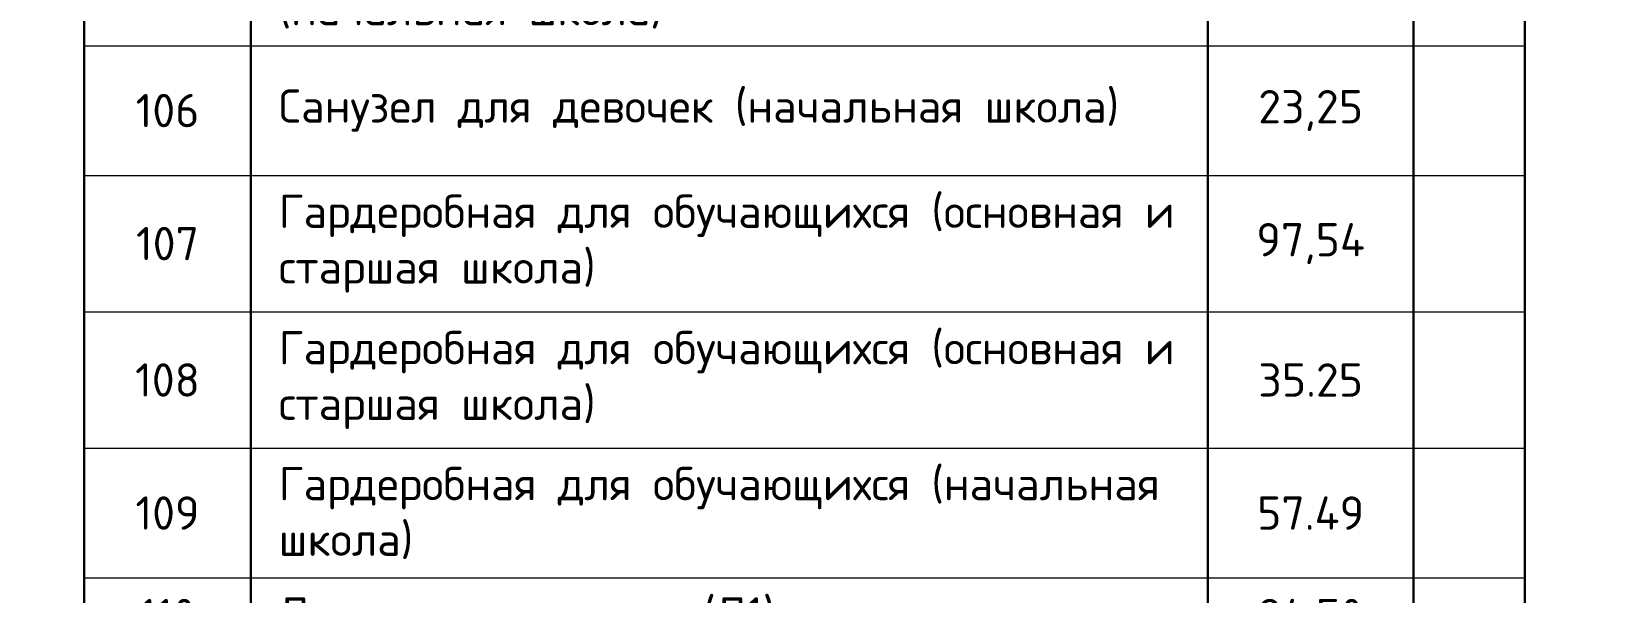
# Model space of a CAD drawing. Header units: millimetres. Extents: x -8417289 to 9420486, y 0 to 166066.
# Drawn here: x -131019 to -116831, y 121592 to 126638 of the extents above; entities that cross this region are included whole.
import ezdxf
from ezdxf import colors
from ezdxf.entities.mleader import LeaderData, LeaderLine
from ezdxf.math import Vec2, Vec3

# ---------------------------------------------------------------- set-up
doc = ezdxf.new("R2010")
doc.units = ezdxf.units.MM
doc.header["$MEASUREMENT"] = 0
doc.layers.get('0').update_dxf_attribs({"color": 250, "lineweight": 9})
doc.layers.get('Defpoints').update_dxf_attribs({"color": 6})
doc.layers.add('_АР ТЕКСТ', color=250, linetype='Continuous', lineweight=25)
for name, color, linetype in [('АР_Таблицы', 250, 'Continuous'), ('ТХ_обор_спорт', 5, 'Continuous'), ('ТХ_примечание', 40, 'Continuous')]:
    doc.layers.add(name, color=color, linetype=linetype)
doc.layers.add('ТХ_Задание КР', color=7, linetype='Continuous', true_color=0x9a5430)
doc.styles.add('ISOCPEUR', font='isocpeur.TTF')
doc.styles.add('ISOCPEUR_2', font='isocpeur.TTF', dxfattribs={"width": 0.9, "height": 300})
doc.styles.add('Архитект', font='isocpeur.TTF', dxfattribs={"width": 0.8, "oblique": 8})
doc.styles.add('ГОСТ 2.304', font='isocpeur.TTF', dxfattribs={"width": 0.7})

# ---------------------------------------------------------------- blocks, each defined once
blk = doc.blocks.new('*T735')
at = {"layer": 'Defpoints', "color": 8, "linetype": 'ByBlock', "lineweight": 0, "ltscale": 100, "transparency": 16777216}
for q in [(12955, 0), (0, -1500)]:
    blk.add_line((0, 0), q, dxfattribs=at)
at = {"layer": 'Defpoints', "color": 8, "linetype": 'ByBlock', "lineweight": 0, "ltscale": 500, "transparency": 16777216}
blk.add_line((12955, 0), (12955, -1500), dxfattribs=at)
at = {"layer": 'АР_Таблицы', "color": 0, "linetype": 'ByBlock', "lineweight": 30, "ltscale": 100, "transparency": 16777216}
for p, q in [((0, -1500), (12955, -1500)), ((0, -3500), (12955, -3500)), ((0, -65226), (12955, -65226))]:
    blk.add_line(p, q, dxfattribs=at)
at = {"layer": 'АР_Таблицы', "color": 0, "linetype": 'ByBlock', "lineweight": 30, "ltscale": 500, "transparency": 16777216}
for p, q in [((0, -1500), (0, -65226)), ((1500, -1500), (1500, -65226)), ((10104, -1500), (10104, -65226)), ((11955, -1500), (11955, -65226)), ((12955, -1500), (12955, -65226))]:
    blk.add_line(p, q, dxfattribs=at)
at = {"layer": 'АР_Таблицы', "color": 0, "linetype": 'ByBlock', "lineweight": -2, "ltscale": 100, "transparency": 16777216}
for p, q in [((0, -4177), (12955, -4177)), ((0, -5254), (12955, -5254)), ((0, -5931), (12955, -5931)), ((0, -7068), (1500, -7068)), ((10104, -7068), (12955, -7068)), ((0, -8235), (12955, -8235)), ((0, -9462), (12955, -9462)), ((0, -10688), (12955, -10688)), ((0, -11855), (12955, -11855)), ((0, -12532), (1500, -12532)), ((11955, -12532), (12955, -12532)), ((0, -13209), (12955, -13209)), ((0, -14376), (1500, -14376)), ((11955, -14376), (12955, -14376)), ((0, -15053), (1500, -15053)), ((11955, -15053), (12955, -15053)), ((0, -15730), (1500, -15730)), ((11955, -15730), (12955, -15730)), ((0, -16407), (12955, -16407)), ((0, -17084), (12955, -17084)), ((0, -17761), (12955, -17761)), ((0, -18928), (10104, -18928)), ((11955, -18928), (12955, -18928)), ((0, -20155), (10104, -20155)), ((11955, -20155), (12955, -20155)), ((0, -21382), (10104, -21382)), ((11955, -21382), (12955, -21382)), ((0, -22078), (12955, -22078)), ((0, -22755), (12955, -22755)), ((0, -23922), (10104, -23922)), ((11955, -23922), (12955, -23922)), ((0, -24599), (12955, -24599)), ((0, -25276), (10104, -25276)), ((11955, -25276), (12955, -25276)), ((0, -25953), (12955, -25953)), ((0, -27030), (10104, -27030)), ((0, -27707), (10104, -27707)), ((11955, -27707), (12955, -27707)), ((0, -28384), (10104, -28384)), ((11955, -28384), (12955, -28384)), ((0, -29061), (1500, -29061)), ((11955, -29061), (12955, -29061)), ((0, -31683), (1500, -31683)), ((11955, -31683), (12955, -31683)), ((0, -32360), (1500, -32360)), ((11955, -32360), (12955, -32360)), ((0, -33037), (1500, -33037)), ((11955, -33037), (12955, -33037)), ((0, -33733), (1500, -33733)), ((11955, -33733), (12955, -33733)), ((0, -34410), (1500, -34410)), ((11955, -34410), (12955, -34410)), ((0, -35107), (1500, -35107)), ((11955, -35107), (12955, -35107)), ((0, -35804), (1500, -35804)), ((11955, -35804), (12955, -35804)), ((0, -36481), (1500, -36481)), ((11955, -36481), (12955, -36481)), ((0, -37158), (1500, -37158)), ((11955, -37158), (12955, -37158)), ((0, -37835), (1500, -37835)), ((11955, -37835), (12955, -37835)), ((0, -38532), (1500, -38532)), ((11955, -38532), (12955, -38532)), ((0, -39229), (1500, -39229)), ((11955, -39229), (12955, -39229)), ((0, -39926), (1500, -39926)), ((11955, -39926), (12955, -39926)), ((0, -40603), (1500, -40603)), ((11955, -40603), (12955, -40603)), ((0, -41725), (1500, -41725)), ((11955, -41725), (12955, -41725)), ((0, -42402), (1500, -42402)), ((11955, -42402), (12955, -42402)), ((0, -43078), (1500, -43078)), ((11955, -43078), (12955, -43078)), ((0, -43755), (1500, -43755)), ((11955, -43755), (12955, -43755)), ((0, -44922), (1500, -44922)), ((11955, -44922), (12955, -44922)), ((0, -45599), (1500, -45599)), ((11955, -45599), (12955, -45599)), ((0, -46276), (10104, -46276)), ((11955, -46276), (12955, -46276)), ((0, -46953), (1500, -46953)), ((11955, -46953), (12955, -46953)), ((0, -47630), (1500, -47630)), ((11955, -47630), (12955, -47630)), ((0, -48307), (1500, -48307)), ((11955, -48307), (12955, -48307)), ((0, -48984), (1500, -48984)), ((11955, -48984), (12955, -48984)), ((0, -49661), (1500, -49661)), ((11955, -49661), (12955, -49661)), ((0, -50738), (1500, -50738)), ((11955, -50738), (12955, -50738)), ((0, -51415), (1500, -51415)), ((11955, -51415), (12955, -51415)), ((0, -52092), (1500, -52092)), ((11955, -52092), (12955, -52092)), ((0, -52768), (1500, -52768)), ((11955, -52768), (12955, -52768)), ((0, -53445), (1500, -53445)), ((11955, -53445), (12955, -53445)), ((0, -54122), (1500, -54122)), ((11955, -54122), (12955, -54122)), ((0, -54799), (1500, -54799)), ((11955, -54799), (12955, -54799)), ((0, -55476), (1500, -55476)), ((11955, -55476), (12955, -55476)), ((0, -56153), (1500, -56153)), ((11955, -56153), (12955, -56153)), ((0, -56830), (1500, -56830)), ((11955, -56830), (12955, -56830)), ((0, -57507), (10104, -57507)), ((11955, -57507), (12955, -57507)), ((0, -58184), (1500, -58184)), ((11955, -58184), (12955, -58184)), ((0, -58861), (10104, -58861)), ((11955, -58861), (12955, -58861)), ((0, -59938), (10104, -59938)), ((11955, -59938), (12955, -59938)), ((0, -60615), (10104, -60615)), ((11955, -60615), (12955, -60615)), ((0, -61842), (10104, -61842)), ((11955, -61842), (12955, -61842)), ((0, -62518), (10104, -62518)), ((11955, -62518), (12955, -62518)), ((0, -63195), (1500, -63195)), ((11955, -63195), (12955, -63195)), ((0, -63872), (1500, -63872)), ((11955, -63872), (12955, -63872)), ((0, -64549), (1500, -64549))]:
    blk.add_line(p, q, dxfattribs=at)
at = {"layer": 'АР_Таблицы', "color": 0, "linetype": 'ByBlock', "lineweight": 9, "ltscale": 100, "transparency": 16777216}
for p, q in [((1500, -7068), (10104, -7068)), ((1500, -12532), (11955, -12532)), ((1500, -14376), (11955, -14376)), ((1500, -15053), (11955, -15053)), ((1500, -15730), (11955, -15730)), ((10104, -18928), (11955, -18928)), ((10104, -20155), (11955, -20155)), ((10104, -21382), (11955, -21382)), ((10104, -23922), (11955, -23922)), ((10104, -25276), (11955, -25276)), ((10104, -27030), (12955, -27030)), ((10104, -27707), (11955, -27707)), ((10104, -28384), (11955, -28384)), ((1500, -29061), (11955, -29061)), ((1500, -31683), (11955, -31683)), ((1500, -32360), (11955, -32360)), ((1500, -33037), (11955, -33037)), ((1500, -33733), (11955, -33733)), ((1500, -34410), (11955, -34410)), ((1500, -35107), (11955, -35107)), ((1500, -35804), (11955, -35804)), ((1500, -36481), (11955, -36481)), ((1500, -37158), (11955, -37158)), ((1500, -37835), (11955, -37835)), ((1500, -38532), (11955, -38532)), ((1500, -39229), (11955, -39229)), ((1500, -39926), (11955, -39926)), ((1500, -40603), (11955, -40603)), ((1500, -41725), (11955, -41725)), ((1500, -42402), (11955, -42402)), ((1500, -43078), (11955, -43078)), ((1500, -43755), (11955, -43755)), ((1500, -44922), (11955, -44922)), ((1500, -45599), (11955, -45599)), ((10104, -46276), (11955, -46276)), ((1500, -46953), (11955, -46953)), ((1500, -47630), (11955, -47630)), ((1500, -48307), (11955, -48307)), ((1500, -48984), (11955, -48984)), ((1500, -49661), (11955, -49661)), ((1500, -50738), (11955, -50738)), ((1500, -51415), (11955, -51415)), ((1500, -52092), (11955, -52092)), ((1500, -52768), (11955, -52768)), ((1500, -53445), (11955, -53445)), ((1500, -54122), (11955, -54122)), ((1500, -54799), (11955, -54799)), ((1500, -55476), (11955, -55476)), ((1500, -56153), (11955, -56153)), ((1500, -56830), (11955, -56830)), ((10104, -57507), (11955, -57507)), ((1500, -58184), (11955, -58184)), ((10104, -58861), (11955, -58861)), ((10104, -59938), (11955, -59938)), ((10104, -60615), (11955, -60615)), ((10104, -61842), (11955, -61842)), ((10104, -62518), (11955, -62518)), ((1500, -63195), (11955, -63195)), ((1500, -63872), (11955, -63872)), ((10104, -64549), (11955, -64549))]:
    blk.add_line(p, q, dxfattribs=at)
at = {"layer": 'АР_Таблицы', "color": 0, "linetype": 'ByBlock', "lineweight": 13, "ltscale": 100, "transparency": 16777216}
for p, q in [((1500, -64549), (10104, -64549)), ((11955, -64549), (12955, -64549))]:
    blk.add_line(p, q, dxfattribs=at)
at = {"layer": 'АР_Таблицы', "ltscale": 100, "transparency": 16777216}
for s, insert, char_height, width, attachment_point, style in [('Экспликация помещений 1-го этажа', (6477, -750), 500, 12854.8, 5, 'ISOCPEUR'), ('Номер поме- щения', (750, -2500), 300, 1400, 5, 'ISOCPEUR'), ('Площадь м2', (11029, -2500), 350, 1751.06, 5, 'ISOCPEUR'), ('Кат. помещения', (12455, -2500), 300, 900, 5, 'ISOCPEUR'), ('Наименование', (5802, -2500), 300, 8503.74, 5, 'ISOCPEUR'), ('101', (750, -3838), 300, 1223.08, 5, 'ISOCPEUR'), ('Тамбур', (1750, -3838), 300, 8103.74, 4, 'ISOCPEUR'), ('35.02', (11029, -3838), 300, 1351.06, 5, 'ISOCPEUR'), ('Коридор с рекреацией', (1750, -4715), 300, 8103.74, 4, 'ISOCPEUR'), ('277,54', (11029, -4715), 300, 1351.06, 5, 'ISOCPEUR'), ('102', (750, -4715), 300, 1223.08, 5, 'ISOCPEUR'), ('103', (750, -5592), 300, 1223.08, 5, 'ISOCPEUR'), ('Санузел для МГН', (1750, -5592), 300, 8103.74, 4, 'ISOCPEUR'), ('5,23', (11029, -5592), 300, 1351.06, 5, 'ISOCPEUR'), ('Административный кабинет тип 1 (начальная школа)', (1750, -6499), 300, 8103.74, 4, 'ISOCPEUR'), ('104', (750, -6499), 300, 1223.08, 5, 'ISOCPEUR'), ('25,91', (11029, -6499), 300, 1351.06, 5, 'ISOCPEUR'), ('106', (750, -7651), 300, 1223.08, 5, 'ISOCPEUR'), ('Санузел для девочек (начальная школа)', (1750, -7651), 300, 8103.74, 4, 'ISOCPEUR'), ('23,25', (11029, -7651), 300, 1351.06, 5, 'ISOCPEUR'), ('Гардеробная для обучающихся (основная и старшая школа)', (1750, -8848), 300, 8103.74, 4, 'ISOCPEUR'), ('107', (750, -8848), 300, 1223.08, 5, 'ISOCPEUR'), ('97,54', (11029, -8848), 300, 1351.06, 5, 'ISOCPEUR'), ('Гардеробная для обучающихся (основная и старшая школа)', (1750, -10075), 300, 8103.74, 4, 'ISOCPEUR'), ('108', (750, -10075), 300, 1223.08, 5, 'ISOCPEUR'), ('35.25', (11029, -10075), 300, 1351.06, 5, 'ISOCPEUR'), ('Гардеробная для обучающихся (начальная школа)', (1750, -11272), 300, 8103.74, 4, 'ISOCPEUR'), ('109', (750, -11272), 300, 1223.08, 5, 'ISOCPEUR'), ('57.49', (11029, -11272), 300, 1351.06, 5, 'ISOCPEUR'), ('110', (750, -12194), 300, 1223.08, 5, 'ISOCPEUR'), ('Лестничная клетка (Л1)', (1750, -12194), 300, 8103.74, 4, 'ISOCPEUR'), ('24.50', (11029, -12194), 300, 1351.06, 5, 'ISOCPEUR'), ('111', (750, -12871), 300, 1223.08, 5, 'ISOCPEUR'), ('Коридор', (1750, -12871), 300, 8103.74, 4, 'ISOCPEUR'), ('77,66', (11029, -12871), 300, 1351.06, 5, 'ISOCPEUR'), ('Санузел для мальчиков (начальная школа)', (1750, -13793), 300, 8103.74, 4, 'ISOCPEUR'), ('12,44', (11029, -13793), 300, 1351.06, 5, 'ISOCPEUR'), ('112', (750, -13793), 300, 1223.08, 5, 'ISOCPEUR'), ('113', (750, -14715), 300, 1223.08, 5, 'ISOCPEUR'), ('Санузел для персонала', (1750, -14715), 300, 8103.74, 4, 'ISOCPEUR'), ('2.78', (11029, -14715), 300, 1351.06, 5, 'ISOCPEUR'), ('114', (750, -15392), 300, 1223.08, 5, 'ISOCPEUR'), ('Учебные кабинеты (начальная школа)', (1750, -15392), 300, 8103.74, 4, 'ISOCPEUR'), ('60.20', (11029, -15392), 300, 1351.06, 5, 'ISOCPEUR'), ('Учебные кабинеты (начальная школа)', (1750, -16068), 300, 8103.74, 4, 'ISOCPEUR'), ('115', (750, -16068), 300, 1223.08, 5, 'ISOCPEUR'), ('58.33', (11029, -16068), 300, 1351.06, 5, 'ISOCPEUR'), ('117', (750, -16745), 300, 1223.08, 5, 'ISOCPEUR'), ('Учебные кабинеты (начальная школа)', (1750, -16745), 300, 8103.74, 4, 'ISOCPEUR'), ('58.22', (11029, -16745), 300, 1351.06, 5, 'ISOCPEUR'), ('118', (750, -17422), 300, 1223.08, 5, 'ISOCPEUR'), ('ПУИ', (1750, -17422), 300, 8103.74, 4, 'ISOCPEUR'), ('2.78', (11029, -17422), 300, 1351.06, 5, 'ISOCPEUR'), ('{\\C1;В4}', (12455, -17422), 300, 900, 5, 'ISOCPEUR'), ('Санузел для девочек (начальная школа)', (1750, -18344), 300, 8103.74, 4, 'ISOCPEUR'), ('119', (750, -18344), 300, 1223.08, 5, 'ISOCPEUR'), ('12.44', (11029, -18344), 300, 1351.06, 5, 'ISOCPEUR'), ('Коридор с рекреацией (основная и старшая школа)', (1750, -19541), 300, 8103.74, 4, 'ISOCPEUR'), ('120', (750, -19541), 300, 1223.08, 5, 'ISOCPEUR'), ('95.10', (11029, -19541), 300, 1351.06, 5, 'ISOCPEUR'), ('Комната охраны (с диспетчерским пунктом)', (1750, -20768), 300, 8103.74, 4, 'ISOCPEUR'), ('122', (750, -20768), 300, 1223.08, 5, 'ISOCPEUR'), ('23.43', (11029, -20768), 300, 1351.06, 5, 'ISOCPEUR'), ('Гардеробная комната (для учителей)', (1750, -21730), 300, 8103.74, 4, 'ISOCPEUR'), ('123', (750, -21730), 300, 1223.08, 5, 'ISOCPEUR'), ('9.86', (11029, -21730), 300, 1351.06, 5, 'ISOCPEUR'), ('124', (750, -22417), 300, 1223.08, 5, 'ISOCPEUR'), ('Помещение связи', (1750, -22417), 300, 8103.74, 4, 'ISOCPEUR'), ('9,47', (11029, -22417), 300, 1351.06, 5, 'ISOCPEUR'), ('{\\Q0;\\W0.7;\\C1;В4}', (12455, -22417), 300, 900, 5, 'Архитект'), ('Санузел для мальчиков (начальная школа)', (1750, -23339), 300, 8103.74, 4, 'ISOCPEUR'), ('125', (750, -23339), 300, 1223.08, 5, 'ISOCPEUR'), ('21,73', (11029, -23339), 300, 1351.06, 5, 'ISOCPEUR'), ('127', (750, -24261), 300, 1223.08, 5, 'ISOCPEUR'), ('Учебные кабинеты (начальная школа)', (1750, -24261), 300, 8103.74, 4, 'ISOCPEUR'), ('57,26', (11029, -24261), 300, 1351.06, 5, 'ISOCPEUR'), ('128', (750, -24938), 300, 1223.08, 5, 'ISOCPEUR'), ('Учебные кабинеты (начальная школа)', (1750, -24938), 300, 8103.74, 4, 'ISOCPEUR'), ('53,71', (11029, -24938), 300, 1351.06, 5, 'ISOCPEUR'), ('129', (750, -25615), 300, 1223.08, 5, 'ISOCPEUR'), ('Учебные кабинеты (начальная школа)', (1750, -25615), 300, 8103.74, 4, 'ISOCPEUR'), ('58,81', (11029, -25615), 300, 1351.06, 5, 'ISOCPEUR'), ('130', (750, -26492), 300, 1223.08, 5, 'ISOCPEUR'), ('Коридор с рекреацией', (1750, -26492), 300, 8103.74, 4, 'ISOCPEUR'), ('117,57', (11029, -26492), 300, 1351.06, 5, 'ISOCPEUR'), ('131', (750, -27368), 300, 1223.08, 5, 'ISOCPEUR'), ('Лестничная клетка Тип Н2', (1750, -27368), 300, 8103.74, 4, 'ISOCPEUR'), ('27,18', (11029, -27368), 300, 1351.06, 5, 'ISOCPEUR'), ('132', (750, -28045), 300, 1223.08, 5, 'ISOCPEUR'), ('Вестибюль', (1750, -28045), 300, 8103.74, 4, 'ISOCPEUR'), ('42,02', (11029, -28045), 300, 1351.06, 5, 'ISOCPEUR'), ('133', (750, -28722), 300, 1223.08, 5, 'ISOCPEUR'), ('Электрощитовая', (1750, -28722), 300, 8103.74, 4, 'ISOCPEUR'), ('16,16', (11029, -28722), 300, 1351.06, 5, 'ISOCPEUR'), ('{\\C240;\\c2367469;В3}', (12455, -28722), 300, 900, 5, 'ISOCPEUR'), ('Место для приготовления дезинфицирующих растворов и хранения уборочного инвентаря, предназначенных для помещений медицинского назначения', (1750, -30372), 300, 8103.74, 4, 'ISOCPEUR'), ('7,64', (11029, -30372), 300, 1351.06, 5, 'ISOCPEUR'), ('134', (750, -30372), 300, 1223.08, 5, 'ISOCPEUR'), ('{\\C1;В4}', (12455, -30372), 300, 900, 5, 'ISOCPEUR'), ('134.1', (750, -32021), 300, 1223.08, 5, 'ISOCPEUR'), ('Туалет медблока', (1750, -32021), 300, 8103.74, 4, 'ISOCPEUR'), ('4,31', (11029, -32021), 300, 1351.06, 5, 'ISOCPEUR'), ('135', (750, -32698), 300, 1223.08, 5, 'ISOCPEUR'), ('Кабинет врача', (1750, -32698), 300, 8103.74, 4, 'ISOCPEUR'), ('27,00', (11029, -32698), 300, 1351.06, 5, 'ISOCPEUR'), ('Процедурный (прививочный) кабинет', (1750, -33385), 300, 8103.74, 4, 'ISOCPEUR'), ('20,88', (11029, -33385), 300, 1351.06, 5, 'ISOCPEUR'), ('136', (750, -33385), 300, 1223.08, 5, 'ISOCPEUR'), ('Коридор', (1750, -34072), 300, 8103.74, 4, 'ISOCPEUR'), ('26,63', (11029, -34072), 300, 1351.06, 5, 'ISOCPEUR'), ('137', (750, -34072), 300, 1223.08, 5, 'ISOCPEUR'), ('138', (750, -34759), 300, 1223.08, 5, 'ISOCPEUR'), ('Комната инструктора ', (1750, -34759), 300, 8103.74, 4, 'ISOCPEUR'), ('12,07', (11029, -34759), 300, 1351.06, 5, 'ISOCPEUR'), ('138.1', (750, -35456), 300, 1223.08, 5, 'ISOCPEUR'), ('Санузел с душем', (1750, -35456), 300, 8103.74, 4, 'ISOCPEUR'), ('7,03', (11029, -35456), 300, 1351.06, 5, 'ISOCPEUR'), ('139', (750, -36143), 300, 1223.08, 5, 'ISOCPEUR'), ('ПУИ', (1750, -36143), 300, 8103.74, 4, 'ISOCPEUR'), ('6,79', (11029, -36143), 300, 1351.06, 5, 'ISOCPEUR'), ('{\\C1;В4}', (12455, -36143), 300, 900, 5, 'ISOCPEUR'), ('140', (750, -36820), 300, 1223.08, 5, 'ISOCPEUR'), ('Санузел для персонала', (1750, -36820), 300, 8103.74, 4, 'ISOCPEUR'), ('3,27', (11029, -36820), 300, 1351.06, 5, 'ISOCPEUR'), ('Помещение связи', (1750, -37497), 300, 8103.74, 4, 'ISOCPEUR'), ('12,01', (11029, -37497), 300, 1351.06, 5, 'ISOCPEUR'), ('141', (750, -37497), 300, 1223.08, 5, 'ISOCPEUR'), ('{\\C240;\\c2367469;В3}', (12455, -37497), 300, 900, 5, 'ISOCPEUR'), ('Помещение для персонала ', (1750, -38183), 300, 8103.74, 4, 'ISOCPEUR'), ('11,87', (11029, -38183), 300, 1351.06, 5, 'ISOCPEUR'), ('142', (750, -38183), 300, 1223.08, 5, 'ISOCPEUR'), ('142.1', (750, -38880), 300, 1223.08, 5, 'ISOCPEUR'), ('Санузел для персонала', (1750, -38880), 300, 8103.74, 4, 'ISOCPEUR'), ('2,01', (11029, -38880), 300, 1351.06, 5, 'ISOCPEUR'), ('142.2', (750, -39577), 300, 1223.08, 5, 'ISOCPEUR'), ('Душевая', (1750, -39577), 300, 8103.74, 4, 'ISOCPEUR'), ('2,82', (11029, -39577), 300, 1351.06, 5, 'ISOCPEUR'), ('143', (750, -40264), 300, 1223.08, 5, 'ISOCPEUR'), ('ПУИ', (1750, -40264), 300, 8103.74, 4, 'ISOCPEUR'), ('4,85', (11029, -40264), 300, 1351.06, 5, 'ISOCPEUR'), ('{\\C1;В4}', (12455, -40264), 300, 900, 5, 'ISOCPEUR'), ('Помещение для временного хранения пищевых отходов', (1750, -41164), 300, 8103.74, 4, 'ISOCPEUR'), ('6,01', (11029, -41164), 300, 1351.06, 5, 'ISOCPEUR'), ('144', (750, -41164), 300, 1223.08, 5, 'ISOCPEUR'), ('{\\C1;В4}', (12455, -41164), 300, 900, 5, 'ISOCPEUR'), ('145', (750, -42063), 300, 1223.08, 5, 'ISOCPEUR'), ('Кладовая и моечная оборотной тары', (1750, -42063), 300, 8103.74, 4, 'ISOCPEUR'), ('6,92', (11029, -42063), 300, 1351.06, 5, 'ISOCPEUR'), ('{\\C1;В4}', (12455, -42063), 300, 900, 5, 'ISOCPEUR'), ('Загрузочный цех', (1750, -42740), 300, 8103.74, 4, 'ISOCPEUR'), ('7,45', (11029, -42740), 300, 1351.06, 5, 'ISOCPEUR'), ('146', (750, -42740), 300, 1223.08, 5, 'ISOCPEUR'), ('{\\C1;В4}', (12455, -42740), 300, 900, 5, 'ISOCPEUR'), ('147', (750, -43417), 300, 1223.08, 5, 'ISOCPEUR'), ('Коридор ', (1750, -43417), 300, 8103.74, 4, 'ISOCPEUR'), ('28,66', (11029, -43417), 300, 1351.06, 5, 'ISOCPEUR'), ('147.1', (750, -44339), 300, 1223.08, 5, 'ISOCPEUR'), ('Помещение с холодильным оборудованием', (1750, -44339), 300, 8103.74, 4, 'ISOCPEUR'), ('26,78', (11029, -44339), 300, 1351.06, 5, 'ISOCPEUR'), ('{\\C1;В3}', (12455, -44339), 300, 900, 5, 'ISOCPEUR'), ('148', (750, -45261), 300, 1223.08, 5, 'ISOCPEUR'), ('Кладовая сухих продуктов', (1750, -45261), 300, 8103.74, 4, 'ISOCPEUR'), ('10,93', (11029, -45261), 300, 1351.06, 5, 'ISOCPEUR'), ('{\\C1;В3}', (12455, -45261), 300, 900, 5, 'ISOCPEUR'), ('149', (750, -45938), 300, 1223.08, 5, 'ISOCPEUR'), ('Доготовочный цех', (1750, -45938), 300, 8103.74, 4, 'ISOCPEUR'), ('15,16', (11029, -45938), 300, 1351.06, 5, 'ISOCPEUR'), ('{\\C1;В3}', (12455, -45938), 300, 900, 5, 'ISOCPEUR'), ('150', (750, -46615), 300, 1223.08, 5, 'ISOCPEUR'), ('Горячий цех', (1750, -46615), 300, 8103.74, 4, 'ISOCPEUR'), ('39,25', (11029, -46615), 300, 1351.06, 5, 'ISOCPEUR'), ('{\\C1;В3}', (12455, -46615), 300, 900, 5, 'ISOCPEUR'), ('Моечная для кухонной посуды', (1750, -47292), 300, 8103.74, 4, 'ISOCPEUR'), ('151', (750, -47292), 300, 1223.08, 5, 'ISOCPEUR'), ('9,75', (11029, -47292), 300, 1351.06, 5, 'ISOCPEUR'), ('{\\C1;Д}', (12455, -47292), 300, 900, 5, 'ISOCPEUR'), ('Моечная для столовой посуды', (1750, -47968), 300, 8103.74, 4, 'ISOCPEUR'), ('34,78', (11029, -47968), 300, 1351.06, 5, 'ISOCPEUR'), ('{\\C1;Д}', (12455, -47968), 300, 900, 5, 'ISOCPEUR'), ('152', (750, -47968), 300, 1223.08, 5, 'ISOCPEUR'), ('152.1', (750, -48645), 300, 1223.08, 5, 'ISOCPEUR'), ('Предмоечная ', (1750, -48645), 300, 8103.74, 4, 'ISOCPEUR'), ('5,48', (11029, -48645), 300, 1351.06, 5, 'ISOCPEUR'), ('{\\C1;Д}', (12455, -48645), 300, 900, 5, 'ISOCPEUR'), ('153', (750, -49322), 300, 1223.08, 5, 'ISOCPEUR'), ('Холодный цех', (1750, -49322), 300, 8103.74, 4, 'ISOCPEUR'), ('15,96', (11029, -49322), 300, 1351.06, 5, 'ISOCPEUR'), ('{\\C1;В3}', (12455, -49322), 300, 900, 5, 'ISOCPEUR'), ('154', (750, -50199), 300, 1223.08, 5, 'ISOCPEUR'), ('Обеденный зал', (1750, -50199), 300, 8103.74, 4, 'ISOCPEUR'), ('178,91', (11029, -50199), 300, 1351.06, 5, 'ISOCPEUR'), ('155', (750, -51076), 300, 1223.08, 5, 'ISOCPEUR'), ('Раздевальная', (1750, -51076), 300, 8103.74, 4, 'ISOCPEUR'), ('11,10', (11029, -51076), 300, 1351.06, 5, 'ISOCPEUR'), ('156', (750, -51753), 300, 1223.08, 5, 'ISOCPEUR'), ('Санузел', (1750, -51753), 300, 8103.74, 4, 'ISOCPEUR'), ('2,40', (11029, -51753), 300, 1351.06, 5, 'ISOCPEUR'), ('157', (750, -52430), 300, 1223.08, 5, 'ISOCPEUR'), ('Санузел', (1750, -52430), 300, 8103.74, 4, 'ISOCPEUR'), ('2,48', (11029, -52430), 300, 1351.06, 5, 'ISOCPEUR'), ('Душевые', (1750, -53107), 300, 8103.74, 4, 'ISOCPEUR'), ('158', (750, -53107), 300, 1223.08, 5, 'ISOCPEUR'), ('4,15', (11029, -53107), 300, 1351.06, 5, 'ISOCPEUR'), ('Душевые', (1750, -53784), 300, 8103.74, 4, 'ISOCPEUR'), ('4,16', (11029, -53784), 300, 1351.06, 5, 'ISOCPEUR'), ('159', (750, -53784), 300, 1223.08, 5, 'ISOCPEUR'), ('160', (750, -54461), 300, 1223.08, 5, 'ISOCPEUR'), ('Санузел для мальчиков', (1750, -54461), 300, 8103.74, 4, 'ISOCPEUR'), ('8,71', (11029, -54461), 300, 1351.06, 5, 'ISOCPEUR'), ('161', (750, -55138), 300, 1223.08, 5, 'ISOCPEUR'), ('Санузел для девочек', (1750, -55138), 300, 8103.74, 4, 'ISOCPEUR'), ('9,76', (11029, -55138), 300, 1351.06, 5, 'ISOCPEUR'), ('162', (750, -55815), 300, 1223.08, 5, 'ISOCPEUR'), ('Раздевальная', (1750, -55815), 300, 8103.74, 4, 'ISOCPEUR'), ('17,10', (11029, -55815), 300, 1351.06, 5, 'ISOCPEUR'), ('Лестничная клетка (Л1)', (1750, -56492), 300, 8103.74, 4, 'ISOCPEUR'), ('21,00', (11029, -56492), 300, 1351.06, 5, 'ISOCPEUR'), ('163', (750, -56492), 300, 1223.08, 5, 'ISOCPEUR'), ('164', (750, -57168), 300, 1223.08, 5, 'ISOCPEUR'), ('Техническое помещение', (1750, -57168), 300, 8103.74, 4, 'ISOCPEUR'), ('4.16', (11029, -57168), 300, 1351.06, 5, 'ISOCPEUR'), ('{\\C1;В4}', (12455, -57168), 300, 900, 5, 'ISOCPEUR'), ('165', (750, -57845), 300, 1223.08, 5, 'ISOCPEUR'), ('Снарядная', (1750, -57845), 300, 8103.74, 4, 'ISOCPEUR'), ('21,21', (11029, -57845), 300, 1351.06, 5, 'ISOCPEUR'), ('{\\C1;В3}', (12455, -57845), 300, 900, 5, 'ISOCPEUR'), ('166', (750, -58522), 300, 1223.08, 5, 'ISOCPEUR'), ('{\\C256;\\c0;ПУИ}', (1750, -58522), 300, 8103.74, 4, 'ISOCPEUR'), ('4.30', (11029, -58522), 300, 1351.06, 5, 'ISOCPEUR'), ('{\\C1;В4}', (12455, -58522), 300, 900, 5, 'ISOCPEUR'), ('167', (750, -59399), 300, 1223.08, 5, 'ISOCPEUR'), ('Универсальный спортивный зал', (1750, -59399), 300, 8103.74, 4, 'ISOCPEUR'), ('270.82', (11029, -59399), 300, 1351.06, 5, 'ISOCPEUR'), ('168', (750, -60276), 300, 1223.08, 5, 'ISOCPEUR'), ('Лестничная клетка (Л1)', (1750, -60276), 300, 8103.74, 4, 'ISOCPEUR'), ('25.50', (11029, -60276), 300, 1351.06, 5, 'ISOCPEUR'), ('Коридор и рекреация (основная и старшая школа)', (1750, -61228), 300, 8103.74, 4, 'ISOCPEUR'), ('169', (750, -61228), 300, 1223.08, 5, 'ISOCPEUR'), ('281.24', (11029, -61228), 300, 1351.06, 5, 'ISOCPEUR'), ('Тех. помещение', (1750, -62180), 300, 8103.74, 4, 'ISOCPEUR'), ('171', (750, -62180), 300, 1223.08, 5, 'ISOCPEUR'), ('3.93', (11029, -62180), 300, 1351.06, 5, 'ISOCPEUR'), ('{\\C1;В4}', (12455, -62180), 300, 900, 5, 'ISOCPEUR'), ('172', (750, -62857), 300, 1223.08, 5, 'ISOCPEUR'), ('Лестничная клетка (Л1)', (1750, -62857), 300, 8103.74, 4, 'ISOCPEUR'), ('21.00', (11029, -62857), 300, 1351.06, 5, 'ISOCPEUR'), ('172.1', (750, -63534), 300, 1223.08, 5, 'ISOCPEUR'), ('Тамбур', (1750, -63534), 300, 8103.74, 4, 'ISOCPEUR')]:
    blk.add_mtext(s, dxfattribs=dict(at, insert=insert, char_height=char_height, width=width, attachment_point=attachment_point, style=style))
at = {"layer": 'АР_Таблицы', "ltscale": 500, "transparency": 16777216}
for s, insert, char_height, width, attachment_point, style in [('4.48', (11029, -63534), 300, 1351.06, 5, 'ISOCPEUR'), ('173', (750, -64211), 300, 1223.08, 5, 'ISOCPEUR'), ('{\\Q0;\\W0.7;Электрощитовая}', (1750, -64211), 300, 8103.74, 4, 'Архитект'), ('17.34', (11029, -64211), 300, 1351.06, 5, 'ISOCPEUR'), ('{\\C240;\\c2367469;В3}', (12455, -64211), 300, 900, 5, 'ISOCPEUR'), ('Всего', (9854, -64888), 300, 8103.74, 6, 'ISOCPEUR'), ('2668.9', (11029, -64888), 250, 1831.06, 5, 'ISOCPEUR_2')]:
    blk.add_mtext(s, dxfattribs=dict(at, insert=insert, char_height=char_height, width=width, attachment_point=attachment_point, style=style))
blk = doc.blocks.new('_DotSmall')
at = {"color": 0, "linetype": 'ByBlock', "const_width": 0.5}
blk.add_lwpolyline([(-0.0625, 0, 1), (0.0625, 0, 1)], format="xyb", close=True, dxfattribs=at)

msp = doc.modelspace()

# ---------------------------------------------------------------- block references
msp.add_blockref('*T735', (-130547, 133578.4))

# ---------------------------------------------------------------- leaders
at = {"layer": '_АР ТЕКСТ'}
ml = msp.add_multileader_mtext('Standard', dxfattribs=at)
ml.set_content('{\\W0.8;-2,550}', color=256, style='ISOCPEUR')
ml.set_leader_properties(color=256, linetype='Continuous', lineweight=-1)
ml.set_arrow_properties(name='DOTSMALL')
ml.build(insert=Vec2(0, 0))
ml.multileader.update_dxf_attribs({"has_text_frame": 1, "text_left_attachment_type": 4, "text_right_attachment_type": 4, "dogleg_length": 100, "arrow_head_size": 180})
ctx = ml.context
ctx.base_point, ctx.char_height, ctx.arrow_head_size, ctx.landing_gap_size, ctx.plane_origin = Vec3(-302775.8, 123943.3, -2), 250, 180, 50, Vec3(-302295.5, 121699.2, -2)
ctx.left_attachment, ctx.right_attachment = 4, 4
notes = []
notes.append((ctx, [(0, (0, 0, 0), (0, 0), (1, 0), 1, [])]))
ctx.mtext.insert, ctx.mtext.width, ctx.mtext.defined_height, ctx.mtext.line_spacing_style, ctx.mtext.flow_direction = Vec3(-302725.8, 124276.6, -2), 801.086, 330.7, 2, 5
at = {"layer": 'ТХ_Задание КР', "color": 1, "ltscale": 100}
ml = msp.add_multileader_mtext('Standard', dxfattribs=at)
ml.set_content('\\pxsm1,qc;{\\C1;Зона усиления для настенного крепления фермы баскетбольной со щитом и кольцом \\Pна высоте от пола до 4,5 м от УЧП}', color=7, style='ГОСТ 2.304')
ml.set_leader_properties(color=256, lineweight=25)
ml.build(insert=Vec2(0, 0))
ml.multileader.update_dxf_attribs({"text_left_attachment_type": 6, "text_right_attachment_type": 6, "dogleg_length": 150, "arrow_head_size": 225, "scale": 75})
ctx = ml.context
ctx.base_point, ctx.scale, ctx.char_height, ctx.arrow_head_size, ctx.landing_gap_size, ctx.plane_origin = Vec3(-179600.1, 136426.3), 75, 187.5, 225, 150, Vec3(-147431, 100913)
ctx.left_attachment, ctx.right_attachment = 6, 6
notes.append((ctx, [(0, (1, 1, 0), (-179750.1, 136426.3), (1, 0), 150, [(1, [(-182033.9, 121600.6)], 0, [])])]))
ctx.mtext.insert, ctx.mtext.width, ctx.mtext.defined_height, ctx.mtext.line_spacing_factor, ctx.mtext.flow_direction = Vec3(-179450.1, 136651.3), 4494.329, 2263.3, 0.8, 5
ml = msp.add_multileader_mtext('Standard', dxfattribs=at)
ml.set_content('\\pxsm1,qc;{\\C1;Предусмотреть усиление конструкции по всей длине для возможности размещения (монтажа) спортивного оборудования }', color=7, style='ГОСТ 2.304')
ml.set_leader_properties(color=256, lineweight=25)
ml.build(insert=Vec2(0, 0))
ml.multileader.update_dxf_attribs({"text_left_attachment_type": 6, "text_right_attachment_type": 6, "dogleg_length": 150, "arrow_head_size": 225, "scale": 75})
ctx = ml.context
ctx.base_point, ctx.scale, ctx.char_height, ctx.arrow_head_size, ctx.landing_gap_size, ctx.plane_origin = Vec3(-186217.9, 130035.5), 75, 187.5, 225, 150, Vec3(-151883.7, 114996.2)
ctx.left_attachment, ctx.right_attachment, ctx.text_align_type = 6, 6, 1
notes.append((ctx, [(1, (1, 1, 0), (-181305.4, 130035.5), (-1, 0), 150, [(1, [(-182092.7, 124870)], 0, [])])]))
ctx.mtext.insert, ctx.mtext.width, ctx.mtext.defined_height, ctx.mtext.alignment, ctx.mtext.line_spacing_factor, ctx.mtext.flow_direction = Vec3(-183852.5, 130279.2), 4494.329, 2263.3, 2, 0.8, 5
ml = msp.add_multileader_mtext('Standard', dxfattribs=at)
ml.set_content('\\pxsm1,qc;{\\C1;Предусмотреть усиление конструкции по всей длине для возможности размещения (монтажа) спортивного оборудования }', color=7, style='ГОСТ 2.304')
ml.set_leader_properties(color=256, lineweight=25)
ml.build(insert=Vec2(0, 0))
ml.multileader.update_dxf_attribs({"text_left_attachment_type": 6, "text_right_attachment_type": 6, "dogleg_length": 150, "arrow_head_size": 225, "scale": 75})
ctx = ml.context
ctx.base_point, ctx.scale, ctx.char_height, ctx.arrow_head_size, ctx.landing_gap_size, ctx.plane_origin = Vec3(-153533.8, 127146.5), 75, 187.5, 225, 150, Vec3(-114820.6, 115223.1)
ctx.left_attachment, ctx.right_attachment, ctx.text_align_type = 6, 6, 1
notes.append((ctx, [(0, (1, 1, 0), (-153683.8, 127146.5), (1, 0), 150, [(1, [(-158406.9, 125218.4)], 0, [])])]))
ctx.mtext.insert, ctx.mtext.width, ctx.mtext.defined_height, ctx.mtext.alignment, ctx.mtext.line_spacing_factor, ctx.mtext.flow_direction = Vec3(-151136.6, 127390.3), 4494.329, 2263.3, 2, 0.8, 5
ml = msp.add_multileader_mtext('Standard', dxfattribs=at)
ml.set_content('\\pxsm1,qc;{\\C1;Зона усиления для настенного крепления фермы баскетбольной со щитом и кольцом \\Pна высоте от пола до 4,5 м от УЧП}', color=7, style='ГОСТ 2.304')
ml.set_leader_properties(color=256, lineweight=25)
ml.build(insert=Vec2(0, 0))
ml.multileader.update_dxf_attribs({"text_left_attachment_type": 6, "text_right_attachment_type": 6, "dogleg_length": 150, "arrow_head_size": 225, "scale": 75})
ctx = ml.context
ctx.base_point, ctx.scale, ctx.char_height, ctx.arrow_head_size, ctx.landing_gap_size, ctx.plane_origin = Vec3(-154160.6, 124600.7), 75, 187.5, 225, 150, Vec3(-113451.1, 107936.6)
ctx.left_attachment, ctx.right_attachment, ctx.text_align_type = 6, 6, 1
notes.append((ctx, [(0, (1, 1, 0), (-154310.6, 124600.7), (1, 0), 150, [(1, [(-158483.9, 121600.6)], 0, [])])]))
ctx.mtext.insert, ctx.mtext.width, ctx.mtext.defined_height, ctx.mtext.alignment, ctx.mtext.line_spacing_factor, ctx.mtext.flow_direction = Vec3(-151763.4, 124825.7), 4494.329, 2263.3, 2, 0.8, 5
at = {"layer": 'ТХ_обор_спорт'}
ml = msp.add_multileader_mtext('Standard', dxfattribs=at)
ml.set_content('\\pxsm1,qc;{\\C256;Линия размещения волейбольных стоек}', color=7, style='ГОСТ 2.304')
ml.set_leader_properties(color=256, lineweight=25)
ml.build(insert=Vec2(0, 0))
ml.multileader.update_dxf_attribs({"text_left_attachment_type": 6, "text_right_attachment_type": 6, "dogleg_length": 150, "arrow_head_size": 225, "scale": 75})
ctx = ml.context
ctx.base_point, ctx.scale, ctx.char_height, ctx.arrow_head_size, ctx.landing_gap_size, ctx.plane_origin = Vec3(-174602.3, 126173.9), 75, 187.5, 225, 150, Vec3(-136786.3, 109962.6)
ctx.left_attachment, ctx.right_attachment, ctx.text_align_type = 6, 6, 1
notes.append((ctx, [(1, (1, 1, 0), (-170903.8, 126173.9), (-1, 0), 150, [(1, [(-170267.9, 126354.3)], 0, [])])]))
ctx.mtext.insert, ctx.mtext.width, ctx.mtext.defined_height, ctx.mtext.alignment, ctx.mtext.line_spacing_factor, ctx.mtext.flow_direction = Vec3(-173035.2, 126417.6), 3662.698, 2263.3, 2, 0.8, 5
at = {"layer": 'ТХ_обор_спорт', "color": 1}
ml = msp.add_multileader_mtext('Standard', dxfattribs=at)
ml.set_content('\\pxsm1,qc;{\\C1;центральная ось}', color=7, style='ГОСТ 2.304')
ml.set_leader_properties(color=256, lineweight=25)
ml.build(insert=Vec2(0, 0))
ml.multileader.update_dxf_attribs({"text_left_attachment_type": 6, "text_right_attachment_type": 6, "dogleg_length": 150, "arrow_head_size": 225, "scale": 75})
ctx = ml.context
ctx.base_point, ctx.scale, ctx.char_height, ctx.arrow_head_size, ctx.landing_gap_size, ctx.plane_origin = Vec3(-173810.4, 120892.3), 75, 187.5, 225, 150, Vec3(-134518.2, 111128.8)
ctx.left_attachment, ctx.right_attachment, ctx.text_align_type = 6, 6, 1
notes.append((ctx, [(1, (1, 1, 0), (-171969.2, 120892.3), (-1, 0), 150, [(1, [(-171686.1, 121600.6)], 0, [])])]))
ctx.mtext.insert, ctx.mtext.width, ctx.mtext.defined_height, ctx.mtext.alignment, ctx.mtext.line_spacing_factor, ctx.mtext.flow_direction = Vec3(-173114, 121136), 1689.6, 2263.3, 2, 0.8, 5
at = {"layer": 'ТХ_примечание'}
ml = msp.add_multileader_mtext('Standard', dxfattribs=at)
ml.set_content('\\pxsm1,qc;{\\C256;предусмотреть поддон 600х600 в строительном исполнении}', color=7, style='ISOCPEUR')
ml.set_leader_properties(color=256, lineweight=25)
ml.build(insert=Vec2(0, 0))
ml.multileader.update_dxf_attribs({"text_left_attachment_type": 6, "text_right_attachment_type": 6, "dogleg_length": 150, "arrow_head_size": 225, "scale": 75})
ctx = ml.context
ctx.base_point, ctx.scale, ctx.char_height, ctx.arrow_head_size, ctx.landing_gap_size, ctx.plane_origin = Vec3(-56792.7, 125589.1, -0.6), 75, 187.5, 225, 150, Vec3(-31268.2, 110721.7, -0.6)
ctx.left_attachment, ctx.right_attachment, ctx.text_align_type = 6, 6, 1
notes.append((ctx, [(0, (1, 1, 0), (-56942.7, 125589.1, -0.6), (1, 0), 150, [(1, [(-61369.6, 126230, -0.6)], 0, [])])]))
ctx.mtext.insert, ctx.mtext.width, ctx.mtext.defined_height, ctx.mtext.alignment, ctx.mtext.line_spacing_factor, ctx.mtext.flow_direction = Vec3(-55330.9, 125814.1, -0.6), 2623.525, 2263.3, 2, 0.8, 5
for ctx, leaders in notes:
    for number, flags, end, landing, length, lines in leaders:
        leader = LeaderData()
        leader.index, (leader.has_last_leader_line, leader.has_dogleg_vector, leader.attachment_direction) = number, flags
        leader.last_leader_point, leader.dogleg_vector, leader.dogleg_length = Vec3(end), Vec3(landing), length
        for number, points, colour, breaks in lines:
            line = LeaderLine()
            line.index, line.vertices, line.color, line.breaks = number, Vec3.list(points), colors.encode_raw_color(colour), breaks
            leader.lines.append(line)
        ctx.leaders.append(leader)

doc.saveas('drawing.dxf')
